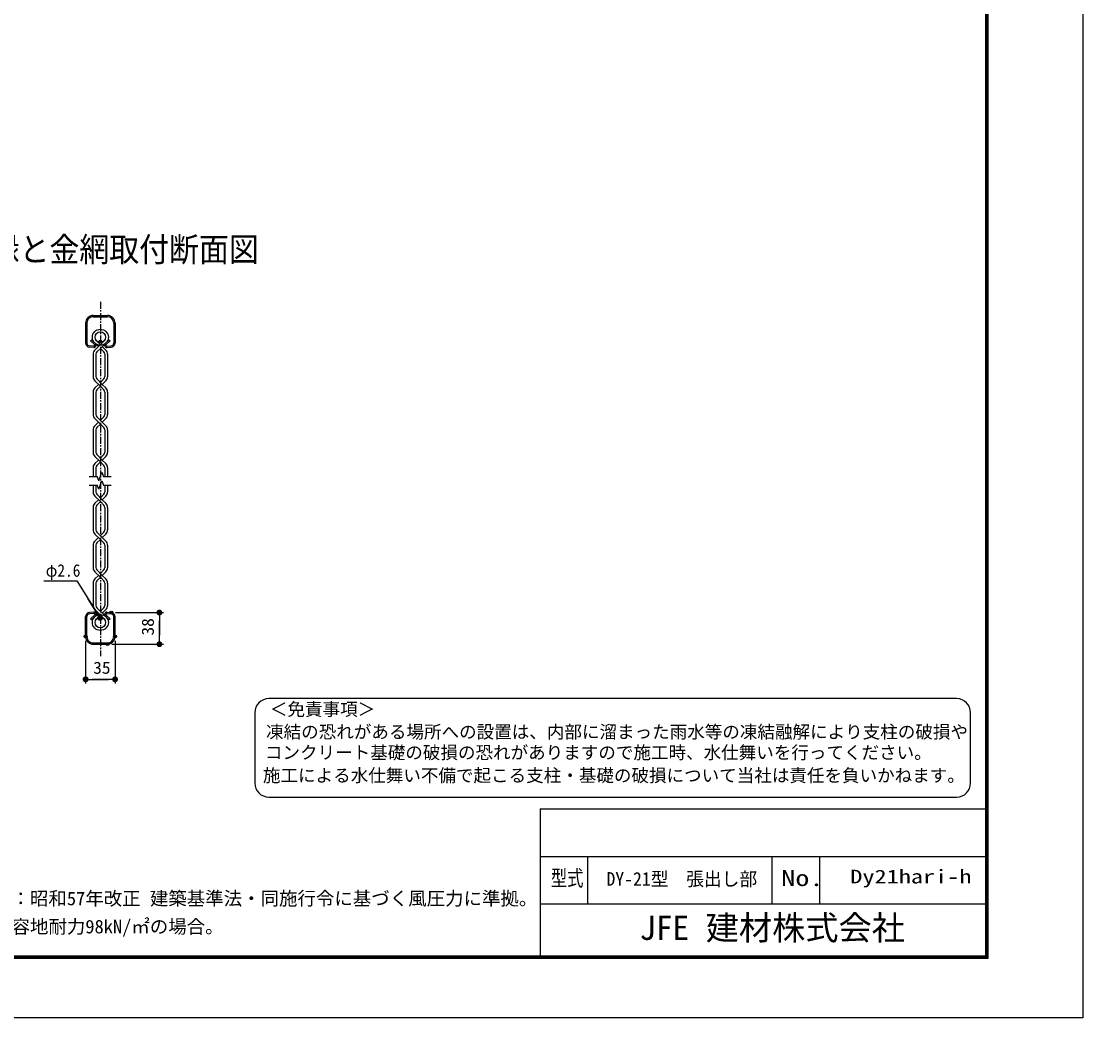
# Model space of a CAD drawing. Units: millimetres, scale not verified. Extents: x -5012 to 5012, y -3544 to 3544.
# Drawn here: x 1237 to 5012, y -3544 to 0 of the extents above; entities that cross this region are included whole.
import ezdxf
from ezdxf.enums import TextEntityAlignment as Align

# ---------------------------------------------------------------- set-up
doc = ezdxf.new("R2010")
doc.units = ezdxf.units.MM
doc.header["$LTSCALE"] = 20
doc.header["$PDMODE"] = 32
doc.header["$PDSIZE"] = 10
doc.linetypes.add('USER2', pattern=[2, 1.25, -0.25, 0.25, -0.25])
for name, color, linetype, lineweight in [('0-0_5寸法', 1, 'Continuous', 25), ('0-4_6文字', 1, 'Continuous', 25), ('0-5_9断面', 7, 'Continuous', 25), ('0-A_0', 7, 'Continuous', 25), ('1-0_D-TTL-TXT', 2, 'Continuous', 25)]:
    doc.layers.add(name, color=color, linetype=linetype, lineweight=lineweight)
doc.layers.add('0-1_DEFPOINTS', color=7, linetype='Continuous')
doc.layers.add('0-E_WAKU', color=7, linetype='Continuous')
doc.styles.add('ＭＳ ゴシック', font='')
doc.styles.get('ＭＳ ゴシック').set_extended_font_data('MS Gothic')

# ---------------------------------------------------------------- blocks, each defined once
blk = doc.blocks.new('M1')
at = {"layer": '0-0_5寸法'}
blk.add_line((-7, 0), (-54.01, 0), dxfattribs=at)
for points in [[(7, 0), (-7, 0), (-6.94, 0.88)], [(0, 0), (-6.94, -0.88), (-7, 0)], [(0, 0), (-7, 0), (7, 0)], [(6.94, 0.88), (-6.94, 0.88), (-6.78, 1.74)], [(7, 0), (-6.94, 0.88), (6.94, 0.88)], [(0, 0), (-6.78, -1.74), (-6.94, -0.88)], [(6.51, 2.58), (-6.78, 1.74), (-6.51, 2.58)], [(6.78, 1.74), (-6.78, 1.74), (6.51, 2.58)], [(6.94, 0.88), (-6.78, 1.74), (6.78, 1.74)], [(0, 0), (-6.51, -2.58), (-6.78, -1.74)], [(6.51, 2.58), (-6.51, 2.58), (-6.13, 3.37)], [(0, 0), (-6.13, -3.37), (-6.51, -2.58)], [(6.13, 3.37), (-6.13, 3.37), (-5.66, 4.11)], [(6.51, 2.58), (-6.13, 3.37), (6.13, 3.37)], [(0, 0), (-5.66, -4.11), (-6.13, -3.37)], [(5.66, 4.11), (-5.66, 4.11), (-5.1, 4.79)], [(6.13, 3.37), (-5.66, 4.11), (5.66, 4.11)], [(0, 0), (-5.1, -4.79), (-5.66, -4.11)], [(5.1, 4.79), (-5.1, 4.79), (-4.46, 5.39)], [(5.66, 4.11), (-5.1, 4.79), (5.1, 4.79)], [(0, 0), (-4.46, -5.39), (-5.1, -4.79)], [(3.75, 5.91), (-4.46, 5.39), (-3.75, 5.91)], [(4.46, 5.39), (-4.46, 5.39), (3.75, 5.91)], [(5.1, 4.79), (-4.46, 5.39), (4.46, 5.39)], [(0, 0), (-3.75, -5.91), (-4.46, -5.39)], [(3.75, 5.91), (-3.75, 5.91), (-2.98, 6.33)], [(0, 0), (-2.98, -6.33), (-3.75, -5.91)], [(2.98, 6.33), (-2.98, 6.33), (-2.16, 6.66)], [(3.75, 5.91), (-2.98, 6.33), (2.98, 6.33)], [(0, 0), (-2.16, -6.66), (-2.98, -6.33)], [(2.16, 6.66), (-2.16, 6.66), (-1.31, 6.88)], [(2.98, 6.33), (-2.16, 6.66), (2.16, 6.66)], [(0, 0), (-1.31, -6.88), (-2.16, -6.66)], [(1.31, 6.88), (-1.31, 6.88), (-0.44, 6.99)], [(2.16, 6.66), (-1.31, 6.88), (1.31, 6.88)], [(0, 0), (-0.44, -6.99), (-1.31, -6.88)], [(1.31, 6.88), (-0.44, 6.99), (0.44, 6.99)], [(0, 0), (0.44, -6.99), (-0.44, -6.99)], [(6.94, -0.88), (0, 0), (7, 0)], [(6.78, -1.74), (0, 0), (6.94, -0.88)], [(6.51, -2.58), (0, 0), (6.78, -1.74)], [(6.13, -3.37), (0, 0), (6.51, -2.58)], [(5.66, -4.11), (0, 0), (6.13, -3.37)], [(5.1, -4.79), (0, 0), (5.66, -4.11)], [(4.46, -5.39), (0, 0), (5.1, -4.79)], [(3.75, -5.91), (0, 0), (4.46, -5.39)], [(2.98, -6.33), (0, 0), (3.75, -5.91)], [(2.16, -6.66), (0, 0), (2.98, -6.33)], [(1.31, -6.88), (0, 0), (2.16, -6.66)], [(0.44, -6.99), (0, 0), (1.31, -6.88)]]:
    blk.add_solid(points, dxfattribs=at)

msp = doc.modelspace()

# ---------------------------------------------------------------- linework, layer by layer
at = {"layer": '0-0_5寸法'}
for p, q in [((1572.19, -2102.77), (1743.12, -2102.77)), ((1728.12, -2185.29), (1728.12, -2132.77)), ((1465.91, -2203.38), (1465.91, -2355.28)), ((1558.63, -2215.29), (1743.12, -2215.29)), ((1570.54, -2203.38), (1570.54, -2355.28)), ((1495.91, -2340.28), (1540.54, -2340.28))]:
    msp.add_line(p, q, dxfattribs=at)
msp.add_lwpolyline([(1317.7, -1989.91), (1434.46, -1989.91), (1516.22, -2120.03)], dxfattribs=at)
at = {"layer": '0-1_DEFPOINTS'}
for p in [(1557.19, -2102.77), (1728.12, -2102.77), (1465.91, -2188.38), (1570.54, -2188.38), (1543.63, -2215.29), (1570.54, -2340.28)]:
    msp.add_point(p, dxfattribs=at)
at = {"layer": '0-5_9断面', "color": 1, "linetype": 'USER2'}
msp.add_line((1518.22, -997.63), (1518.22, -2257.53), dxfattribs=at)
at = {"layer": '0-5_9断面'}
for p, q in [((1492.81, -1046.45), (1543.63, -1046.45)), ((1492.81, -1050.94), (1543.63, -1050.94)), ((1465.91, -1073.36), (1465.91, -1144.66)), ((1470.39, -1073.36), (1470.39, -1144.66)), ((1566.05, -1073.36), (1566.05, -1144.66)), ((1570.54, -1073.36), (1570.54, -1144.66)), ((1494.52, -1160.04), (1479.25, -1158.97)), ((1494.84, -1155.56), (1479.57, -1154.5)), ((1486.68, -1133.3), (1483.68, -1136.63)), ((1497.57, -1149.13), (1483.68, -1136.63)), ((1500.57, -1145.8), (1486.68, -1133.3)), ((1498.94, -1169.28), (1511.46, -1156.76)), ((1511.46, -1156.76), (1501.54, -1146.85)), ((1505.88, -1175.87), (1518.22, -1163.52)), ((1518.22, -1150), (1506.88, -1138.65)), ((1511.46, -1156.76), (1529.56, -1138.65)), ((1518.22, -1163.52), (1534.9, -1146.85)), ((1530.56, -1175.87), (1518.22, -1163.52)), ((1537.5, -1169.28), (1524.99, -1156.76)), ((1535.87, -1145.8), (1549.76, -1133.3)), ((1538.87, -1149.13), (1552.76, -1136.63)), ((1541.6, -1155.56), (1556.87, -1154.5)), ((1541.92, -1160.04), (1557.19, -1158.97)), ((1549.76, -1133.3), (1552.76, -1136.63)), ((1492.81, -1184.07), (1492.81, -1263.97)), ((1502.38, -1184.32), (1502.38, -1263.72)), ((1534.06, -1184.32), (1534.06, -1263.72)), ((1543.63, -1184.07), (1543.63, -1263.97)), ((1518.22, -1298.05), (1498.94, -1278.77)), ((1524.99, -1291.28), (1505.88, -1272.18)), ((1518.22, -1284.52), (1530.56, -1272.18)), ((1524.99, -1291.28), (1537.5, -1278.77)), ((1492.81, -1318.6), (1492.81, -1398.49)), ((1498.94, -1303.8), (1511.46, -1291.28)), ((1502.38, -1318.85), (1502.38, -1398.25)), ((1505.88, -1310.39), (1518.22, -1298.05)), ((1530.56, -1310.39), (1518.22, -1298.05)), ((1537.5, -1303.8), (1524.99, -1291.28)), ((1534.06, -1318.84), (1534.06, -1398.25)), ((1543.63, -1318.6), (1543.63, -1398.49)), ((1518.22, -1432.57), (1498.94, -1413.29)), ((1498.94, -1438.32), (1511.46, -1425.81)), ((1524.99, -1425.81), (1505.88, -1406.7)), ((1505.88, -1444.91), (1518.22, -1432.57)), ((1518.22, -1419.04), (1530.56, -1406.7)), ((1530.56, -1444.91), (1518.22, -1432.57)), ((1524.99, -1425.81), (1537.5, -1413.29)), ((1537.5, -1438.32), (1524.99, -1425.81)), ((1492.81, -1453.12), (1492.81, -1533.02)), ((1502.38, -1453.37), (1502.38, -1532.77)), ((1534.06, -1453.37), (1534.06, -1532.77)), ((1543.63, -1453.12), (1543.63, -1533.02)), ((1524.99, -1560.33), (1505.88, -1541.22)), ((1518.22, -1553.57), (1530.56, -1541.22)), ((1518.22, -1567.1), (1498.94, -1547.81)), ((1498.94, -1572.85), (1511.46, -1560.33)), ((1505.88, -1579.44), (1518.22, -1567.1)), ((1530.56, -1579.44), (1518.22, -1567.1)), ((1524.99, -1560.33), (1537.5, -1547.81)), ((1537.5, -1572.85), (1524.99, -1560.33)), ((1478.23, -1618.91), (1507.18, -1618.91)), ((1492.81, -1587.65), (1492.81, -1618.91)), ((1502.38, -1587.89), (1502.38, -1618.91)), ((1512.7, -1634.08), (1507.18, -1618.91)), ((1529.26, -1618.91), (1556.77, -1618.91)), ((1534.06, -1587.89), (1534.06, -1618.91)), ((1543.63, -1587.65), (1543.63, -1618.91)), ((1478.23, -1649.41), (1507.18, -1649.41)), ((1492.81, -1649.41), (1492.81, -1674.12)), ((1502.38, -1649.41), (1502.38, -1673.87)), ((1512.7, -1664.57), (1507.18, -1649.41)), ((1529.26, -1649.41), (1556.77, -1649.41)), ((1534.06, -1649.41), (1534.06, -1673.87)), ((1543.63, -1649.41), (1543.63, -1674.12)), ((1518.22, -1708.2), (1498.94, -1688.91)), ((1524.99, -1701.43), (1505.88, -1682.33)), ((1518.22, -1694.67), (1530.56, -1682.33)), ((1524.99, -1701.43), (1537.5, -1688.91)), ((1492.81, -1728.74), (1492.81, -1808.64)), ((1498.94, -1713.95), (1511.46, -1701.43)), ((1502.38, -1728.99), (1502.38, -1808.39)), ((1505.88, -1720.54), (1518.22, -1708.2)), ((1530.56, -1720.54), (1518.22, -1708.2)), ((1537.5, -1713.95), (1524.99, -1701.43)), ((1534.07, -1728.99), (1534.06, -1808.39)), ((1543.63, -1728.74), (1543.63, -1808.64)), ((1518.22, -1842.72), (1498.94, -1823.44)), ((1498.94, -1848.47), (1511.46, -1835.95)), ((1524.98, -1835.96), (1505.88, -1816.85)), ((1505.88, -1855.06), (1518.22, -1842.72)), ((1518.22, -1829.19), (1530.56, -1816.85)), ((1530.56, -1855.06), (1518.22, -1842.72)), ((1524.98, -1835.96), (1537.5, -1823.44)), ((1537.5, -1848.47), (1524.99, -1835.96)), ((1492.81, -1863.27), (1492.81, -1943.17)), ((1502.38, -1863.52), (1502.38, -1942.92)), ((1534.06, -1863.52), (1534.06, -1942.92)), ((1543.63, -1863.27), (1543.63, -1943.17)), ((1518.22, -1977.24), (1498.94, -1957.96)), ((1524.98, -1970.48), (1505.88, -1951.37)), ((1518.22, -1963.71), (1530.56, -1951.37)), ((1524.98, -1970.48), (1537.5, -1957.96)), ((1492.81, -1997.79), (1492.81, -2077.69)), ((1498.94, -1983), (1511.46, -1970.48)), ((1502.38, -1998.04), (1502.38, -2077.44)), ((1505.88, -1989.58), (1518.22, -1977.24)), ((1530.56, -1989.58), (1518.22, -1977.24)), ((1537.5, -1983), (1524.98, -1970.48)), ((1534.06, -1998.04), (1534.06, -2077.44)), ((1543.63, -1997.79), (1543.63, -2077.69)), ((1494.52, -2101.7), (1479.25, -2102.77)), ((1494.84, -2106.18), (1479.57, -2107.24)), ((1497.57, -2112.61), (1483.68, -2125.11)), ((1498.77, -2117.69), (1511.46, -2105)), ((1529.47, -2123.02), (1498.94, -2092.49)), ((1503.12, -2126.86), (1518.22, -2111.77)), ((1534.98, -2115), (1505.88, -2085.9)), ((1518.22, -2098.24), (1530.56, -2085.9)), ((1524.98, -2105), (1537.5, -2092.49)), ((1538.87, -2112.61), (1552.76, -2125.11)), ((1541.6, -2106.18), (1556.87, -2107.24)), ((1541.92, -2101.7), (1557.19, -2102.77)), ((1465.91, -2188.38), (1465.91, -2117.08)), ((1470.39, -2188.38), (1470.39, -2117.08)), ((1486.68, -2128.45), (1483.68, -2125.11)), ((1500.57, -2115.94), (1486.68, -2128.45)), ((1535.87, -2115.94), (1549.76, -2128.45)), ((1549.76, -2128.45), (1552.76, -2125.11)), ((1566.05, -2188.38), (1566.05, -2117.08)), ((1570.54, -2188.38), (1570.54, -2117.08)), ((1492.81, -2210.8), (1543.63, -2210.8)), ((1492.81, -2215.29), (1543.63, -2215.29))]:
    msp.add_line(p, q, dxfattribs=at)
for points in [[(1512.7, -1634.08), (1523.74, -1603.74), (1529.26, -1618.91)], [(1512.7, -1664.57), (1523.74, -1634.24), (1529.26, -1649.41)]]:
    msp.add_lwpolyline(points, dxfattribs=at)
for centre, radius in [((1518.22, -1123.62), 28.4), ((1518.22, -1123.62), 18.83), ((1518.22, -1138.27), 3.89), ((1518.22, -2138.12), 28.4), ((1518.22, -2138.12), 18.83), ((1518.22, -2123.18), 3.89)]:
    msp.add_circle(centre, radius, dxfattribs=at)
for centre, radius, start, end in [((1492.81, -1073.36), 26.91, 90, 180.00008), ((1492.81, -1073.36), 22.42, 90, 180.00008), ((1543.63, -1073.36), 26.91, 0, 90), ((1543.63, -1073.36), 22.42, 0, 90), ((1480.26, -1144.66), 14.35, 180.00008, 266.00022), ((1480.26, -1144.66), 9.87, 180.00008, 266.001), ((1513.74, -1184.07), 20.93, 135.00085, 179.99992), ((1495.09, -1151.88), 8.18, 265.99957, 47.99829), ((1495.09, -1151.88), 3.69, 266.00031, 48.00299), ((1541.35, -1151.88), 8.18, 132.00163, 274.00052), ((1522.7, -1184.07), 20.93, 0, 44.99907), ((1541.35, -1151.88), 3.69, 131.99693, 273.99976), ((1556.19, -1144.66), 9.87, 273.99908, 0), ((1556.19, -1144.66), 14.35, 273.99985, 0), ((1514.33, -1184.32), 11.96, 134.99994, 179.99992), ((1522.11, -1184.32), 11.96, 0, 44.99998), ((1513.74, -1263.97), 20.93, 179.99992, 224.99915), ((1514.33, -1263.72), 11.96, 179.99992, 225.00006), ((1522.11, -1263.72), 11.96, 315.00003, 0), ((1522.7, -1263.97), 20.93, 315.00091, 0), ((1513.74, -1318.6), 20.93, 135.00085, 179.99992), ((1514.33, -1318.85), 11.96, 134.99994, 179.99992), ((1522.11, -1318.84), 11.96, 0, 44.99998), ((1522.7, -1318.6), 20.93, 0, 44.99907), ((1513.74, -1398.49), 20.93, 179.99992, 224.99915), ((1514.33, -1398.25), 11.96, 179.99992, 225.00006), ((1522.11, -1398.25), 11.96, 315.00003, 0), ((1522.7, -1398.49), 20.93, 315.00091, 0), ((1513.74, -1453.12), 20.93, 135.00085, 179.99992), ((1514.33, -1453.37), 11.96, 134.99994, 179.99992), ((1522.11, -1453.37), 11.96, 0, 44.99998), ((1522.7, -1453.12), 20.93, 0, 44.99907), ((1513.74, -1533.02), 20.93, 179.99992, 224.99915), ((1514.33, -1532.77), 11.96, 179.99992, 225.00006), ((1522.11, -1532.77), 11.96, 315.00003, 0), ((1522.7, -1533.02), 20.93, 315.00091, 0), ((1513.74, -1587.65), 20.93, 135.00085, 179.99992), ((1514.33, -1587.89), 11.96, 134.99994, 179.99992), ((1522.11, -1587.89), 11.96, 0, 44.99998), ((1522.7, -1587.65), 20.93, 0, 44.99907), ((1513.74, -1674.12), 20.93, 179.99992, 224.99915), ((1514.33, -1673.87), 11.96, 179.99992, 225.00006), ((1522.11, -1673.87), 11.96, 315.00003, 0), ((1522.7, -1674.12), 20.93, 315.00091, 0), ((1513.74, -1728.74), 20.93, 135.00085, 179.99992), ((1514.33, -1728.99), 11.96, 134.99994, 179.99992), ((1522.11, -1728.99), 11.96, 0, 44.99998), ((1522.7, -1728.74), 20.93, 0, 44.99907), ((1513.74, -1808.64), 20.93, 179.99992, 224.99915), ((1514.33, -1808.39), 11.96, 179.99992, 225.00006), ((1522.11, -1808.39), 11.96, 315.00003, 0), ((1522.7, -1808.64), 20.93, 315.00091, 0), ((1513.74, -1863.27), 20.93, 135.00085, 179.99992), ((1522.7, -1863.27), 20.93, 0, 44.99907), ((1514.33, -1863.52), 11.96, 134.99994, 179.99992), ((1522.11, -1863.52), 11.96, 0, 44.99998), ((1513.74, -1943.17), 20.93, 179.99992, 224.99915), ((1514.33, -1942.92), 11.96, 179.99992, 225.00006), ((1522.11, -1942.92), 11.96, 315.00003, 0), ((1522.7, -1943.17), 20.93, 315.00091, 0), ((1513.74, -1997.79), 20.93, 135.00085, 179.99992), ((1514.33, -1998.04), 11.96, 134.99994, 179.99992), ((1522.11, -1998.04), 11.96, 0, 44.99998), ((1522.7, -1997.79), 20.93, 0, 45.00089), ((1480.26, -2117.08), 14.35, 93.99978, 179.99992), ((1480.26, -2117.08), 9.87, 93.999, 179.99992), ((1513.74, -2077.69), 20.93, 179.99992, 224.99915), ((1495.09, -2109.86), 8.18, 312.00171, 94.00043), ((1495.09, -2109.86), 3.69, 311.99701, 93.99969), ((1514.33, -2077.44), 11.96, 179.99992, 225.00006), ((1522.11, -2077.44), 11.96, 315.00003, 0), ((1541.35, -2109.86), 8.18, 85.99948, 227.99837), ((1522.7, -2077.69), 20.93, 315.00003, 0), ((1541.35, -2109.86), 3.69, 86.00024, 228.00307), ((1556.19, -2117.08), 9.87, 0, 86.00092), ((1556.19, -2117.08), 14.35, 0, 86.00015), ((1492.81, -2188.38), 26.91, 179.99992, 270), ((1492.81, -2188.38), 22.42, 179.99992, 270), ((1543.63, -2188.38), 22.42, 270, 0), ((1543.63, -2188.38), 26.91, 270, 0)]:
    msp.add_arc(centre, radius, start, end, dxfattribs=at)
at = {"layer": '0-A_0'}
for p, q in [((3082.38, -2801.25), (4665.94, -2801.25)), ((3082.38, -2801.25), (3082.38, -3324.38)), ((3082.38, -2970), (4665.94, -2970)), ((3251.13, -2970), (3251.13, -3138.75)), ((3906.56, -2970), (3906.56, -3138.75)), ((4075.31, -2970), (4075.31, -3138.75)), ((3082.38, -3138.75), (4665.94, -3138.75))]:
    msp.add_line(p, q, dxfattribs=at)
at = {"layer": '0-A_0', "color": 3}
msp.add_lwpolyline([(-5011.88, 3543.75), (5011.87, 3543.75), (5011.87, -3543.75), (-5011.88, -3543.75)], close=True, dxfattribs=at)
at = {"layer": '0-A_0'}
for points in [[(-4674.38, 3332.81), (4674.37, 3332.81), (4674.37, -3332.81), (-4674.38, -3332.81)], [(-4672.27, 3330.7), (4672.27, 3330.7), (4672.27, -3330.7), (-4672.27, -3330.7)], [(-4670.16, 3328.59), (4670.16, 3328.59), (4670.16, -3328.59), (-4670.16, -3328.59)], [(-4668.05, 3326.48), (4668.05, 3326.48), (4668.05, -3326.48), (-4668.05, -3326.48)], [(-4665.94, 3324.37), (4665.94, 3324.37), (4665.94, -3324.38), (-4665.94, -3324.38)]]:
    msp.add_lwpolyline(points, close=True, dxfattribs=at)
at = {"layer": '1-0_D-TTL-TXT'}
for p, q in [((4562.95, -2408.96), (2117.4, -2408.96)), ((2067.4, -2458.96), (2067.4, -2708.96)), ((4612.95, -2708.96), (4612.95, -2458.96)), ((2117.4, -2758.96), (4562.95, -2758.96))]:
    msp.add_line(p, q, dxfattribs=at)
for centre, start, end in [((2117.4, -2458.96), 90, 180), ((4562.95, -2458.96), 0, 90), ((2117.4, -2708.96), 180, 270), ((4562.95, -2708.96), 270, 0)]:
    msp.add_arc(centre, 50, start, end, dxfattribs=at)

# ---------------------------------------------------------------- block references
at = {"layer": '0-0_5寸法', "xscale": 1.5, "yscale": 1.5}
for p, rotation in [((1517.28, -2121.73), 302.14345), ((1728.12, -2102.77), 90), ((1728.12, -2215.29), 270), ((1465.91, -2340.28), 180)]:
    msp.add_blockref('M1', p, dxfattribs=dict(at, rotation=rotation))
msp.add_blockref('M1', (1570.54, -2340.28), dxfattribs=at)

# ---------------------------------------------------------------- texts
at = {"layer": '0-0_5寸法', "color": 3, "style": 'ＭＳ ゴシック'}
for s, height, width, p in [('φ2.6', 44.57, 0.9, (1323.92, -1988.73)), ('35', 43.26, 1.05, (1492.72, -2333.61))]:
    msp.add_text(s, height=height, dxfattribs=dict(at, width=width)).set_placement(p, align=Align.BOTTOM_LEFT)
at = {"layer": '0-0_5寸法', "color": 3, "style": 'ＭＳ ゴシック', "width": 1.05}
msp.add_text('38', height=43.26, rotation=90, dxfattribs=at).set_placement((1721.45, -2184.53), align=Align.BOTTOM_LEFT)
at = {"layer": '0-4_6文字', "color": 7, "style": 'ＭＳ ゴシック', "width": 0.9}
msp.add_text('胴縁と金網取付断面図', height=86.66, dxfattribs=at).set_placement((1017.91, -880.75), align=Align.BOTTOM_LEFT)
at = {"layer": '0-A_0', "style": 'ＭＳ ゴシック'}
for s, width, p in [('型式', 0.75, (3119.98, -3092.5)), ('No.', 1.3, (3939.41, -3092.5))]:
    msp.add_text(s, height=56.83, dxfattribs=dict(at, width=width)).set_placement(p, align=Align.BOTTOM_LEFT)
at = {"layer": '0-E_WAKU', "style": 'ＭＳ ゴシック'}
for s, width, p in [('DY-21型\u3000張出し部', 0.95, (3317.99, -3089.06)), ('Dy21hari-h', 1.3, (4185.18, -3080.62))]:
    msp.add_text(s, height=48.71, dxfattribs=dict(at, width=width)).set_placement(p, align=Align.BOTTOM_LEFT)
msp.add_text('JFE 建材株式会社', height=86.59, dxfattribs=at).set_placement((3435.15, -3292.9), align=Align.BOTTOM_LEFT)
at = {"layer": '1-0_D-TTL-TXT', "color": 7, "style": 'ＭＳ ゴシック'}
for s, height, p in [('＜免責事項＞ \u3000\u3000', 45.75, (2121.11, -2483.14)), ('凍結の恐れがある場所への設置は、内部に溜まった雨水等の凍結融解により支柱の破損や', 45.75, (2107.58, -2563.64)), ('コンクリート基礎の破損の恐れがありますので施工時、水仕舞いを行ってください。', 45.75, (2103.47, -2637.06)), ('施工による水仕舞い不備で起こる支柱・基礎の破損について当社は責任を負いかねます。 ', 45.75, (2096.48, -2718.55)), ('（設計条件）風荷重：昭和57年改正 建築基準法・同施行令に基づく風圧力に準拠。', 48.11, (611.77, -3157.98)), ('（基礎条件）長期許容地耐力98kN/㎡の場合。', 48.11, (611.77, -3257.98))]:
    msp.add_text(s, height=height, dxfattribs=at).set_placement(p, align=Align.BOTTOM_LEFT)

doc.saveas('drawing.dxf')
